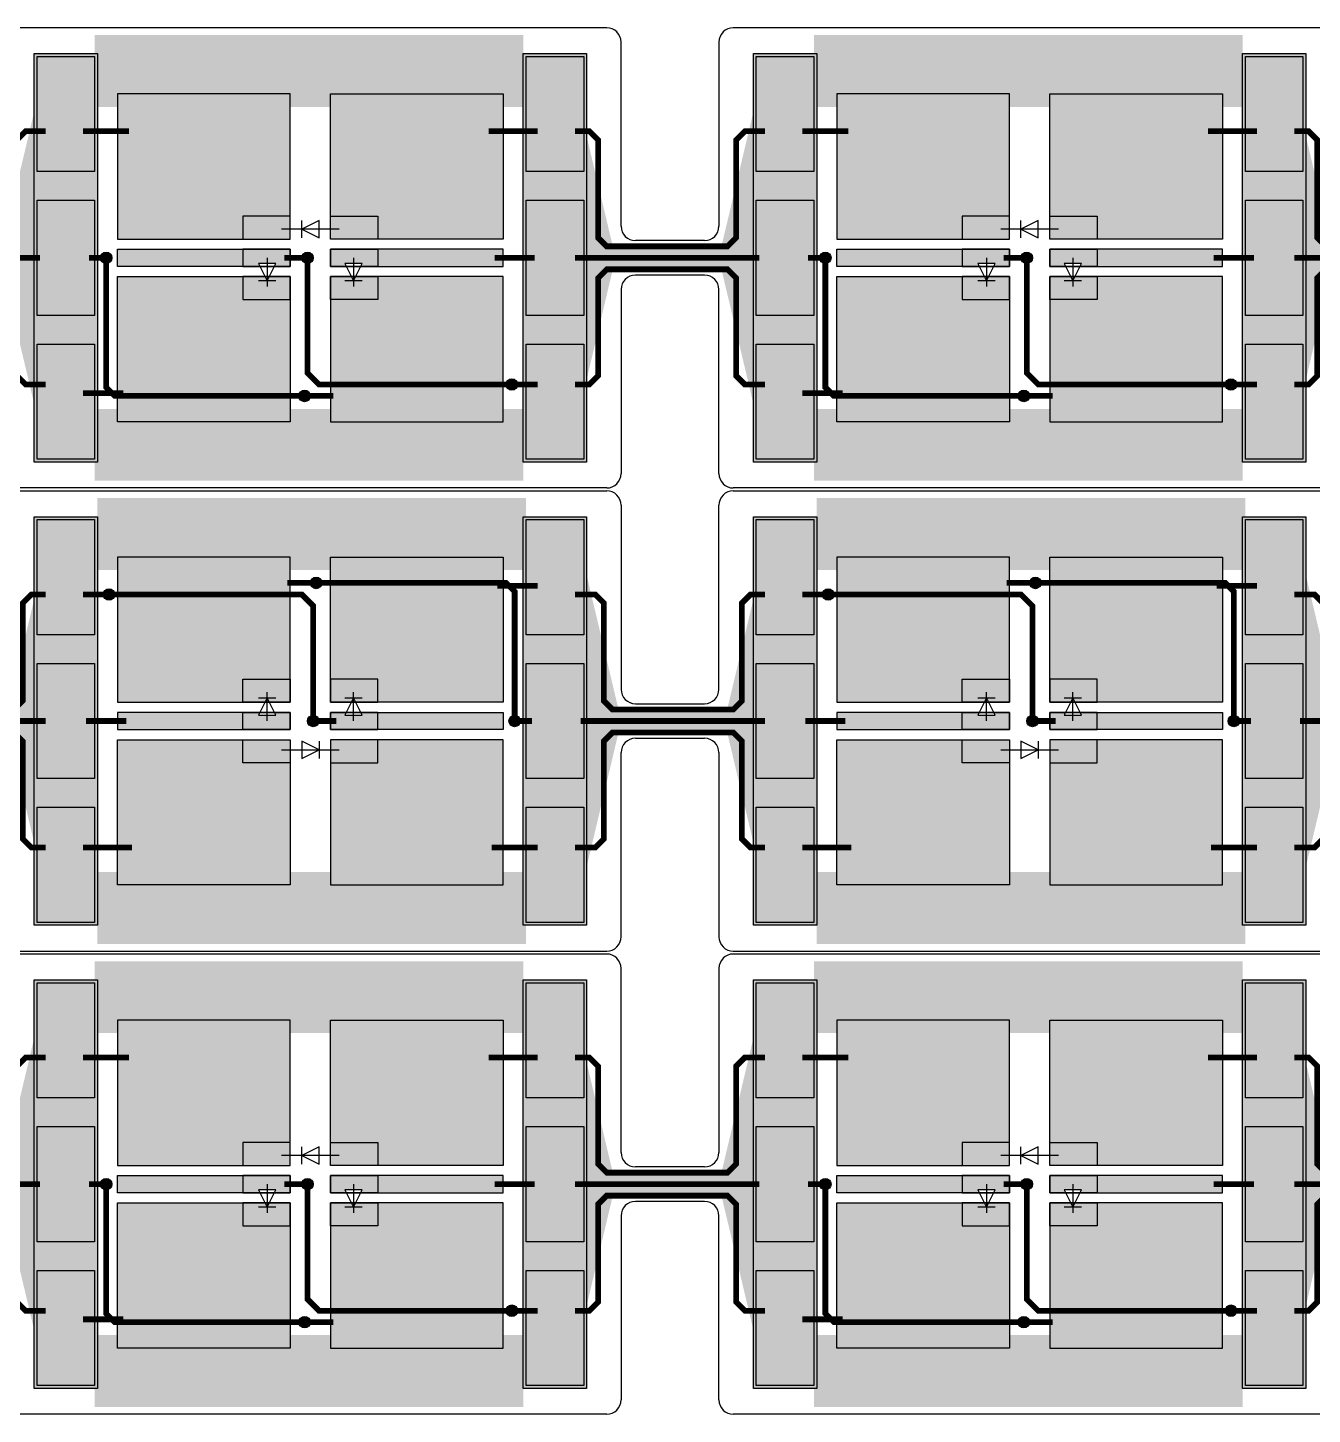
# Model space of a CAD drawing. Extents: x 1822 to 2392, y 725 to 1125.
# Drawn here: x 2167.87 to 2212.53, y 933.8 to 982 of the extents above; entities that cross this region are included whole.
import ezdxf

# ---------------------------------------------------------------- set-up
doc = ezdxf.new("R2010")
doc.units = 0
doc.header["$LTSCALE"] = 0.2
for name, color, linetype in [('BS', 1, 'CONTINUOUS'), ('Durchsteiger', 3, 'CONTINUOUS'), ('LED', 7, 'CONTINUOUS'), ('LS', 5, 'CONTINUOUS'), ('Rand', 6, 'CONTINUOUS')]:
    doc.layers.add(name, color=color, linetype=linetype)

msp = doc.modelspace()

# ---------------------------------------------------------------- hatches: boundary and pattern name
at = {"layer": 'BS'}
h = msp.add_hatch(color=256, dxfattribs=at)
h.paths.add_polyline_path([(2168.2, 967), (2170.2, 967), (2170.2, 971), (2168.2, 971)])
h.paths.add_polyline_path([(2168.2, 972), (2170.2, 972), (2170.2, 976), (2168.2, 976)])
h.paths.add_polyline_path([(2168.2, 977), (2170.2, 977), (2170.2, 981), (2168.2, 981)])
h = msp.add_hatch(color=256, dxfattribs=at)
h.paths.add_polyline_path([(2185.2, 967), (2187.2, 967), (2187.2, 971), (2185.2, 971)])
h.paths.add_polyline_path([(2185.2, 972), (2187.2, 972), (2187.2, 976), (2185.2, 976)])
h.paths.add_polyline_path([(2185.2, 977), (2187.2, 977), (2187.2, 981), (2185.2, 981)])
h = msp.add_hatch(color=256, dxfattribs=at)
h.paths.add_polyline_path([(2193.2, 967), (2195.2, 967), (2195.2, 971), (2193.2, 971)])
h.paths.add_polyline_path([(2193.2, 972), (2195.2, 972), (2195.2, 976), (2193.2, 976)])
h.paths.add_polyline_path([(2193.2, 977), (2195.2, 977), (2195.2, 981), (2193.2, 981)])
h = msp.add_hatch(color=256, dxfattribs=at)
h.paths.add_polyline_path([(2210.2, 967), (2212.2, 967), (2212.2, 971), (2210.2, 971)])
h.paths.add_polyline_path([(2210.2, 972), (2212.2, 972), (2212.2, 976), (2210.2, 976)])
h.paths.add_polyline_path([(2210.2, 977), (2212.2, 977), (2212.2, 981), (2210.2, 981)])
h = msp.add_hatch(color=256, dxfattribs=at)
h.paths.add_polyline_path([(2184.4, 968.3), (2184.4, 973.35), (2180.05, 973.35), (2180.05, 972.55), (2178.4, 972.55), (2178.4, 968.3)])
h.paths.add_polyline_path([(2184.4, 973.7), (2184.4, 974.3), (2180.05, 974.3), (2180.05, 973.7)])
h.paths.add_polyline_path([(2184.4, 974.65), (2184.4, 979.7), (2178.4, 979.7), (2178.4, 975.45), (2180.05, 975.45), (2180.05, 974.65)])
h.paths.add_polyline_path([(2175.35, 974.65), (2175.35, 975.45), (2177, 975.45), (2177, 979.7), (2171, 979.7), (2171, 974.65)])
h.paths.add_polyline_path([(2175.35, 973.7), (2175.35, 974.3), (2171, 974.3), (2171, 973.7)])
h.paths.add_polyline_path([(2177, 968.3), (2177, 972.55), (2175.35, 972.55), (2175.35, 973.35), (2171, 973.35), (2171, 968.3)])
h.paths.add_polyline_path([(2177, 972.55), (2177, 973.35), (2176.275, 973.35), (2176.2, 973.2), (2176.125, 973.35), (2175.35, 973.35), (2175.35, 972.55)], flags=17)
h.paths.add_polyline_path([(2177, 973.7), (2177, 974.3), (2175.35, 974.3), (2175.35, 973.7), (2175.95, 973.7), (2175.9, 973.8), (2176.5, 973.8), (2176.45, 973.7)])
h.paths.add_polyline_path([(2177, 974.65), (2177, 975.45), (2175.35, 975.45), (2175.35, 974.65)], flags=17)
h.paths.add_polyline_path([(2180.05, 974.65), (2180.05, 975.45), (2178.4, 975.45), (2178.4, 974.65)], flags=16)
h.paths.add_polyline_path([(2180.05, 973.7), (2180.05, 974.3), (2178.4, 974.3), (2178.4, 973.7), (2178.95, 973.7), (2178.9, 973.8), (2179.5, 973.8), (2179.45, 973.7)])
h.paths.add_polyline_path([(2180.05, 972.55), (2180.05, 973.35), (2179.275, 973.35), (2179.2, 973.2), (2179.125, 973.35), (2178.4, 973.35), (2178.4, 972.55)], flags=17)
h = msp.add_hatch(color=256, dxfattribs=at)
h.paths.add_polyline_path([(2209.4, 968.3), (2209.4, 973.35), (2205.05, 973.35), (2205.05, 972.55), (2203.4, 972.55), (2203.4, 968.3)])
h.paths.add_polyline_path([(2209.4, 973.7), (2209.4, 974.3), (2205.05, 974.3), (2205.05, 973.7)])
h.paths.add_polyline_path([(2209.4, 974.65), (2209.4, 979.7), (2203.4, 979.7), (2203.4, 975.45), (2205.05, 975.45), (2205.05, 974.65)])
h.paths.add_polyline_path([(2200.35, 974.65), (2200.35, 975.45), (2202, 975.45), (2202, 979.7), (2196, 979.7), (2196, 974.65)])
h.paths.add_polyline_path([(2200.35, 973.7), (2200.35, 974.3), (2196, 974.3), (2196, 973.7)])
h.paths.add_polyline_path([(2202, 968.3), (2202, 972.55), (2200.35, 972.55), (2200.35, 973.35), (2196, 973.35), (2196, 968.3)])
h.paths.add_polyline_path([(2202, 972.55), (2202, 973.35), (2201.275, 973.35), (2201.2, 973.2), (2201.125, 973.35), (2200.35, 973.35), (2200.35, 972.55)], flags=17)
h.paths.add_polyline_path([(2202, 973.7), (2202, 974.3), (2200.35, 974.3), (2200.35, 973.7), (2200.95, 973.7), (2200.9, 973.8), (2201.5, 973.8), (2201.45, 973.7)])
h.paths.add_polyline_path([(2202, 974.65), (2202, 975.45), (2200.35, 975.45), (2200.35, 974.65)], flags=17)
h.paths.add_polyline_path([(2205.05, 974.65), (2205.05, 975.45), (2203.4, 975.45), (2203.4, 974.65)], flags=16)
h.paths.add_polyline_path([(2205.05, 973.7), (2205.05, 974.3), (2203.4, 974.3), (2203.4, 973.7), (2203.95, 973.7), (2203.9, 973.8), (2204.5, 973.8), (2204.45, 973.7)])
h.paths.add_polyline_path([(2205.05, 972.55), (2205.05, 973.35), (2204.275, 973.35), (2204.2, 973.2), (2204.125, 973.35), (2203.4, 973.35), (2203.4, 972.55)], flags=17)
h = msp.add_hatch(color=256, dxfattribs=at)
h.paths.add_polyline_path([(2170.2, 964.9), (2168.2, 964.9), (2168.2, 960.9), (2170.2, 960.9)])
h.paths.add_polyline_path([(2170.2, 959.9), (2168.2, 959.9), (2168.2, 955.9), (2170.2, 955.9)])
h.paths.add_polyline_path([(2170.2, 954.9), (2168.2, 954.9), (2168.2, 950.9), (2170.2, 950.9)])
h = msp.add_hatch(color=256, dxfattribs=at)
h.paths.add_polyline_path([(2187.2, 964.9), (2185.2, 964.9), (2185.2, 960.9), (2187.2, 960.9)])
h.paths.add_polyline_path([(2187.2, 959.9), (2185.2, 959.9), (2185.2, 955.9), (2187.2, 955.9)])
h.paths.add_polyline_path([(2187.2, 954.9), (2185.2, 954.9), (2185.2, 950.9), (2187.2, 950.9)])
h = msp.add_hatch(color=256, dxfattribs=at)
h.paths.add_polyline_path([(2195.2, 964.9), (2193.2, 964.9), (2193.2, 960.9), (2195.2, 960.9)])
h.paths.add_polyline_path([(2195.2, 959.9), (2193.2, 959.9), (2193.2, 955.9), (2195.2, 955.9)])
h.paths.add_polyline_path([(2195.2, 954.9), (2193.2, 954.9), (2193.2, 950.9), (2195.2, 950.9)])
h = msp.add_hatch(color=256, dxfattribs=at)
h.paths.add_polyline_path([(2212.2, 964.9), (2210.2, 964.9), (2210.2, 960.9), (2212.2, 960.9)])
h.paths.add_polyline_path([(2212.2, 959.9), (2210.2, 959.9), (2210.2, 955.9), (2212.2, 955.9)])
h.paths.add_polyline_path([(2212.2, 954.9), (2210.2, 954.9), (2210.2, 950.9), (2212.2, 950.9)])
h = msp.add_hatch(color=256, dxfattribs=at)
h.paths.add_polyline_path([(2171, 963.6), (2171, 958.55), (2175.35, 958.55), (2175.35, 959.35), (2177, 959.35), (2177, 963.6)])
h.paths.add_polyline_path([(2171, 958.2), (2171, 957.6), (2175.35, 957.6), (2175.35, 958.2)])
h.paths.add_polyline_path([(2171, 957.25), (2171, 952.2), (2177, 952.2), (2177, 956.45), (2175.35, 956.45), (2175.35, 957.25)])
h.paths.add_polyline_path([(2180.05, 957.25), (2180.05, 956.45), (2178.4, 956.45), (2178.4, 952.2), (2184.4, 952.2), (2184.4, 957.25)])
h.paths.add_polyline_path([(2180.05, 958.2), (2180.05, 957.6), (2184.4, 957.6), (2184.4, 958.2)])
h.paths.add_polyline_path([(2178.4, 963.6), (2178.4, 959.35), (2180.05, 959.35), (2180.05, 958.55), (2184.4, 958.55), (2184.4, 963.6)])
h.paths.add_polyline_path([(2178.4, 959.35), (2178.4, 958.55), (2179.125, 958.55), (2179.2, 958.7), (2179.275, 958.55), (2180.05, 958.55), (2180.05, 959.35)], flags=17)
h.paths.add_polyline_path([(2178.4, 958.2), (2178.4, 957.6), (2180.05, 957.6), (2180.05, 958.2), (2179.45, 958.2), (2179.5, 958.1), (2178.9, 958.1), (2178.95, 958.2)])
h.paths.add_polyline_path([(2178.4, 957.25), (2178.4, 956.45), (2180.05, 956.45), (2180.05, 957.25)], flags=17)
h.paths.add_polyline_path([(2175.35, 957.25), (2175.35, 956.45), (2177, 956.45), (2177, 957.25)], flags=16)
h.paths.add_polyline_path([(2175.35, 958.2), (2175.35, 957.6), (2177, 957.6), (2177, 958.2), (2176.45, 958.2), (2176.5, 958.1), (2175.9, 958.1), (2175.95, 958.2)])
h.paths.add_polyline_path([(2175.35, 959.35), (2175.35, 958.55), (2176.125, 958.55), (2176.2, 958.7), (2176.275, 958.55), (2177, 958.55), (2177, 959.35)], flags=17)
h = msp.add_hatch(color=256, dxfattribs=at)
h.paths.add_polyline_path([(2196, 963.6), (2196, 958.55), (2200.35, 958.55), (2200.35, 959.35), (2202, 959.35), (2202, 963.6)])
h.paths.add_polyline_path([(2196, 958.2), (2196, 957.6), (2200.35, 957.6), (2200.35, 958.2)])
h.paths.add_polyline_path([(2196, 957.25), (2196, 952.2), (2202, 952.2), (2202, 956.45), (2200.35, 956.45), (2200.35, 957.25)])
h.paths.add_polyline_path([(2205.05, 957.25), (2205.05, 956.45), (2203.4, 956.45), (2203.4, 952.2), (2209.4, 952.2), (2209.4, 957.25)])
h.paths.add_polyline_path([(2205.05, 958.2), (2205.05, 957.6), (2209.4, 957.6), (2209.4, 958.2)])
h.paths.add_polyline_path([(2203.4, 963.6), (2203.4, 959.35), (2205.05, 959.35), (2205.05, 958.55), (2209.4, 958.55), (2209.4, 963.6)])
h.paths.add_polyline_path([(2203.4, 959.35), (2203.4, 958.55), (2204.125, 958.55), (2204.2, 958.7), (2204.275, 958.55), (2205.05, 958.55), (2205.05, 959.35)], flags=17)
h.paths.add_polyline_path([(2203.4, 958.2), (2203.4, 957.6), (2205.05, 957.6), (2205.05, 958.2), (2204.45, 958.2), (2204.5, 958.1), (2203.9, 958.1), (2203.95, 958.2)])
h.paths.add_polyline_path([(2203.4, 957.25), (2203.4, 956.45), (2205.05, 956.45), (2205.05, 957.25)], flags=17)
h.paths.add_polyline_path([(2200.35, 957.25), (2200.35, 956.45), (2202, 956.45), (2202, 957.25)], flags=16)
h.paths.add_polyline_path([(2200.35, 958.2), (2200.35, 957.6), (2202, 957.6), (2202, 958.2), (2201.45, 958.2), (2201.5, 958.1), (2200.9, 958.1), (2200.95, 958.2)])
h.paths.add_polyline_path([(2200.35, 959.35), (2200.35, 958.55), (2201.125, 958.55), (2201.2, 958.7), (2201.275, 958.55), (2202, 958.55), (2202, 959.35)], flags=17)
h = msp.add_hatch(color=256, dxfattribs=at)
h.paths.add_polyline_path([(2168.2, 934.8), (2170.2, 934.8), (2170.2, 938.8), (2168.2, 938.8)])
h.paths.add_polyline_path([(2168.2, 939.8), (2170.2, 939.8), (2170.2, 943.8), (2168.2, 943.8)])
h.paths.add_polyline_path([(2168.2, 944.8), (2170.2, 944.8), (2170.2, 948.8), (2168.2, 948.8)])
h = msp.add_hatch(color=256, dxfattribs=at)
h.paths.add_polyline_path([(2185.2, 934.8), (2187.2, 934.8), (2187.2, 938.8), (2185.2, 938.8)])
h.paths.add_polyline_path([(2185.2, 939.8), (2187.2, 939.8), (2187.2, 943.8), (2185.2, 943.8)])
h.paths.add_polyline_path([(2185.2, 944.8), (2187.2, 944.8), (2187.2, 948.8), (2185.2, 948.8)])
h = msp.add_hatch(color=256, dxfattribs=at)
h.paths.add_polyline_path([(2193.2, 934.8), (2195.2, 934.8), (2195.2, 938.8), (2193.2, 938.8)])
h.paths.add_polyline_path([(2193.2, 939.8), (2195.2, 939.8), (2195.2, 943.8), (2193.2, 943.8)])
h.paths.add_polyline_path([(2193.2, 944.8), (2195.2, 944.8), (2195.2, 948.8), (2193.2, 948.8)])
h = msp.add_hatch(color=256, dxfattribs=at)
h.paths.add_polyline_path([(2210.2, 934.8), (2212.2, 934.8), (2212.2, 938.8), (2210.2, 938.8)])
h.paths.add_polyline_path([(2210.2, 939.8), (2212.2, 939.8), (2212.2, 943.8), (2210.2, 943.8)])
h.paths.add_polyline_path([(2210.2, 944.8), (2212.2, 944.8), (2212.2, 948.8), (2210.2, 948.8)])
h = msp.add_hatch(color=256, dxfattribs=at)
h.paths.add_polyline_path([(2184.4, 936.1), (2184.4, 941.15), (2180.05, 941.15), (2180.05, 940.35), (2178.4, 940.35), (2178.4, 936.1)])
h.paths.add_polyline_path([(2184.4, 941.5), (2184.4, 942.1), (2180.05, 942.1), (2180.05, 941.5)])
h.paths.add_polyline_path([(2184.4, 942.45), (2184.4, 947.5), (2178.4, 947.5), (2178.4, 943.25), (2180.05, 943.25), (2180.05, 942.45)])
h.paths.add_polyline_path([(2175.35, 942.45), (2175.35, 943.25), (2177, 943.25), (2177, 947.5), (2171, 947.5), (2171, 942.45)])
h.paths.add_polyline_path([(2175.35, 941.5), (2175.35, 942.1), (2171, 942.1), (2171, 941.5)])
h.paths.add_polyline_path([(2177, 936.1), (2177, 940.35), (2175.35, 940.35), (2175.35, 941.15), (2171, 941.15), (2171, 936.1)])
h.paths.add_polyline_path([(2177, 940.35), (2177, 941.15), (2176.275, 941.15), (2176.2, 941), (2176.125, 941.15), (2175.35, 941.15), (2175.35, 940.35)], flags=17)
h.paths.add_polyline_path([(2177, 941.5), (2177, 942.1), (2175.35, 942.1), (2175.35, 941.5), (2175.95, 941.5), (2175.9, 941.6), (2176.5, 941.6), (2176.45, 941.5)])
h.paths.add_polyline_path([(2177, 942.45), (2177, 943.25), (2175.35, 943.25), (2175.35, 942.45)], flags=17)
h.paths.add_polyline_path([(2180.05, 942.45), (2180.05, 943.25), (2178.4, 943.25), (2178.4, 942.45)], flags=16)
h.paths.add_polyline_path([(2180.05, 941.5), (2180.05, 942.1), (2178.4, 942.1), (2178.4, 941.5), (2178.95, 941.5), (2178.9, 941.6), (2179.5, 941.6), (2179.45, 941.5)])
h.paths.add_polyline_path([(2180.05, 940.35), (2180.05, 941.15), (2179.275, 941.15), (2179.2, 941), (2179.125, 941.15), (2178.4, 941.15), (2178.4, 940.35)], flags=17)
h = msp.add_hatch(color=256, dxfattribs=at)
h.paths.add_polyline_path([(2209.4, 936.1), (2209.4, 941.15), (2205.05, 941.15), (2205.05, 940.35), (2203.4, 940.35), (2203.4, 936.1)])
h.paths.add_polyline_path([(2209.4, 941.5), (2209.4, 942.1), (2205.05, 942.1), (2205.05, 941.5)])
h.paths.add_polyline_path([(2209.4, 942.45), (2209.4, 947.5), (2203.4, 947.5), (2203.4, 943.25), (2205.05, 943.25), (2205.05, 942.45)])
h.paths.add_polyline_path([(2200.35, 942.45), (2200.35, 943.25), (2202, 943.25), (2202, 947.5), (2196, 947.5), (2196, 942.45)])
h.paths.add_polyline_path([(2200.35, 941.5), (2200.35, 942.1), (2196, 942.1), (2196, 941.5)])
h.paths.add_polyline_path([(2202, 936.1), (2202, 940.35), (2200.35, 940.35), (2200.35, 941.15), (2196, 941.15), (2196, 936.1)])
h.paths.add_polyline_path([(2202, 940.35), (2202, 941.15), (2201.275, 941.15), (2201.2, 941), (2201.125, 941.15), (2200.35, 941.15), (2200.35, 940.35)], flags=17)
h.paths.add_polyline_path([(2202, 941.5), (2202, 942.1), (2200.35, 942.1), (2200.35, 941.5), (2200.95, 941.5), (2200.9, 941.6), (2201.5, 941.6), (2201.45, 941.5)])
h.paths.add_polyline_path([(2202, 942.45), (2202, 943.25), (2200.35, 943.25), (2200.35, 942.45)], flags=17)
h.paths.add_polyline_path([(2205.05, 942.45), (2205.05, 943.25), (2203.4, 943.25), (2203.4, 942.45)], flags=16)
h.paths.add_polyline_path([(2205.05, 941.5), (2205.05, 942.1), (2203.4, 942.1), (2203.4, 941.5), (2203.95, 941.5), (2203.9, 941.6), (2204.5, 941.6), (2204.45, 941.5)])
h.paths.add_polyline_path([(2205.05, 940.35), (2205.05, 941.15), (2204.275, 941.15), (2204.2, 941), (2204.125, 941.15), (2203.4, 941.15), (2203.4, 940.35)], flags=17)
at = {"layer": 'Durchsteiger'}
for points in [[(2170.6, 973.8, 1), (2170.6, 974.2, 1)], [(2177.6, 973.8, 1), (2177.6, 974.2, 1)], [(2195.6, 973.8, 1), (2195.6, 974.2, 1)], [(2202.6, 973.8, 1), (2202.6, 974.2, 1)], [(2184.7, 969.4, 1), (2184.7, 969.8, 1)], [(2209.7, 969.4, 1), (2209.7, 969.8, 1)], [(2177.5, 969, 1), (2177.5, 969.4, 1)], [(2202.5, 969, 1), (2202.5, 969.4, 1)], [(2177.9, 962.9, 1), (2177.9, 962.5, 1)], [(2202.9, 962.9, 1), (2202.9, 962.5, 1)], [(2170.7, 962.5, 1), (2170.7, 962.1, 1)], [(2195.7, 962.5, 1), (2195.7, 962.1, 1)], [(2177.8, 958.1, 1), (2177.8, 957.7, 1)], [(2184.8, 958.1, 1), (2184.8, 957.7, 1)], [(2202.8, 958.1, 1), (2202.8, 957.7, 1)], [(2209.8, 958.1, 1), (2209.8, 957.7, 1)], [(2170.6, 941.6, 1), (2170.6, 942, 1)], [(2177.6, 941.6, 1), (2177.6, 942, 1)], [(2195.6, 941.6, 1), (2195.6, 942, 1)], [(2202.6, 941.6, 1), (2202.6, 942, 1)], [(2184.7, 937.2, 1), (2184.7, 937.6, 1)], [(2209.7, 937.2, 1), (2209.7, 937.6, 1)], [(2177.5, 936.8, 1), (2177.5, 937.2, 1)], [(2202.5, 936.8, 1), (2202.5, 937.2, 1)]]:
    msp.add_hatch(color=256, dxfattribs=at).paths.add_polyline_path(points)
at = {"layer": 'LS'}
for points in [[(2170.3, 981.1), (2168.1, 981.1), (2168.1, 966.9), (2170.3, 966.9)], [(2187.3, 981.1), (2185.1, 981.1), (2185.1, 966.9), (2187.3, 966.9)], [(2195.3, 981.1), (2193.1, 981.1), (2193.1, 966.9), (2195.3, 966.9)], [(2212.3, 981.1), (2210.1, 981.1), (2210.1, 966.9), (2212.3, 966.9)], [(2170.3, 965), (2168.1, 965), (2168.1, 950.8), (2170.3, 950.8)], [(2187.3, 965), (2185.1, 965), (2185.1, 950.8), (2187.3, 950.8)], [(2195.3, 965), (2193.1, 965), (2193.1, 950.8), (2195.3, 950.8)], [(2212.3, 965), (2210.1, 965), (2210.1, 950.8), (2212.3, 950.8)], [(2170.3, 948.9), (2168.1, 948.9), (2168.1, 934.7), (2170.3, 934.7)], [(2187.3, 948.9), (2185.1, 948.9), (2185.1, 934.7), (2187.3, 934.7)], [(2195.3, 948.9), (2193.1, 948.9), (2193.1, 934.7), (2195.3, 934.7)], [(2212.3, 948.9), (2210.1, 948.9), (2210.1, 934.7), (2212.3, 934.7)]]:
    msp.add_hatch(color=256, dxfattribs=at).paths.add_polyline_path(points)

# ---------------------------------------------------------------- linework, layer by layer
at = {"layer": 'BS'}
for p, q in [((2177.8, 974), (2177.6, 974)), ((2177.7, 974.1), (2177.7, 973.9)), ((2202.8, 974), (2202.6, 974)), ((2202.7, 974.1), (2202.7, 973.9)), ((2177.6, 957.9), (2177.8, 957.9)), ((2177.7, 957.8), (2177.7, 958)), ((2202.6, 957.9), (2202.8, 957.9)), ((2202.7, 957.8), (2202.7, 958)), ((2177.7, 941.9), (2177.7, 941.7)), ((2202.7, 941.9), (2202.7, 941.7)), ((2177.8, 941.8), (2177.6, 941.8)), ((2202.8, 941.8), (2202.6, 941.8))]:
    msp.add_line(p, q, dxfattribs=at)
for points in [[(2170.2, 981), (2170.2, 977), (2168.2, 977), (2168.2, 981)], [(2187.2, 981), (2187.2, 977), (2185.2, 977), (2185.2, 981)], [(2195.2, 981), (2195.2, 977), (2193.2, 977), (2193.2, 981)], [(2212.2, 981), (2212.2, 977), (2210.2, 977), (2210.2, 981)], [(2177, 974.65), (2177, 979.7), (2171, 979.7), (2171, 974.65)], [(2178.4, 974.65), (2178.4, 979.7), (2184.4, 979.7), (2184.4, 974.65)], [(2202, 974.65), (2202, 979.7), (2196, 979.7), (2196, 974.65)], [(2203.4, 974.65), (2203.4, 979.7), (2209.4, 979.7), (2209.4, 974.65)], [(2170.2, 976), (2170.2, 972), (2168.2, 972), (2168.2, 976)], [(2187.2, 976), (2187.2, 972), (2185.2, 972), (2185.2, 976)], [(2195.2, 976), (2195.2, 972), (2193.2, 972), (2193.2, 976)], [(2212.2, 976), (2212.2, 972), (2210.2, 972), (2210.2, 976)], [(2175.35, 975.45), (2175.35, 974.65), (2177, 974.65), (2177, 975.45)], [(2180.05, 975.45), (2180.05, 974.65), (2178.4, 974.65), (2178.4, 975.45)], [(2200.35, 975.45), (2200.35, 974.65), (2202, 974.65), (2202, 975.45)], [(2205.05, 975.45), (2205.05, 974.65), (2203.4, 974.65), (2203.4, 975.45)], [(2177, 974.3), (2177, 973.7), (2171, 973.7), (2171, 974.3)], [(2175.35, 974.3), (2175.35, 973.7), (2177, 973.7), (2177, 974.3)], [(2180.05, 974.3), (2180.05, 973.7), (2178.4, 973.7), (2178.4, 974.3)], [(2178.4, 974.3), (2178.4, 973.7), (2184.4, 973.7), (2184.4, 974.3)], [(2202, 974.3), (2202, 973.7), (2196, 973.7), (2196, 974.3)], [(2200.35, 974.3), (2200.35, 973.7), (2202, 973.7), (2202, 974.3)], [(2205.05, 974.3), (2205.05, 973.7), (2203.4, 973.7), (2203.4, 974.3)], [(2203.4, 974.3), (2203.4, 973.7), (2209.4, 973.7), (2209.4, 974.3)], [(2177, 973.35), (2177, 968.3), (2171, 968.3), (2171, 973.35)], [(2175.35, 973.35), (2175.35, 972.55), (2177, 972.55), (2177, 973.35)], [(2180.05, 973.35), (2180.05, 972.55), (2178.4, 972.55), (2178.4, 973.35)], [(2178.4, 973.35), (2178.4, 968.3), (2184.4, 968.3), (2184.4, 973.35)], [(2202, 973.35), (2202, 968.3), (2196, 968.3), (2196, 973.35)], [(2200.35, 973.35), (2200.35, 972.55), (2202, 972.55), (2202, 973.35)], [(2205.05, 973.35), (2205.05, 972.55), (2203.4, 972.55), (2203.4, 973.35)], [(2203.4, 973.35), (2203.4, 968.3), (2209.4, 968.3), (2209.4, 973.35)], [(2170.2, 971), (2170.2, 967), (2168.2, 967), (2168.2, 971)], [(2187.2, 971), (2187.2, 967), (2185.2, 967), (2185.2, 971)], [(2195.2, 971), (2195.2, 967), (2193.2, 967), (2193.2, 971)], [(2212.2, 971), (2212.2, 967), (2210.2, 967), (2210.2, 971)], [(2168.2, 960.9), (2168.2, 964.9), (2170.2, 964.9), (2170.2, 960.9)], [(2185.2, 960.9), (2185.2, 964.9), (2187.2, 964.9), (2187.2, 960.9)], [(2193.2, 960.9), (2193.2, 964.9), (2195.2, 964.9), (2195.2, 960.9)], [(2210.2, 960.9), (2210.2, 964.9), (2212.2, 964.9), (2212.2, 960.9)], [(2177, 958.55), (2177, 963.6), (2171, 963.6), (2171, 958.55)], [(2178.4, 958.55), (2178.4, 963.6), (2184.4, 963.6), (2184.4, 958.55)], [(2202, 958.55), (2202, 963.6), (2196, 963.6), (2196, 958.55)], [(2203.4, 958.55), (2203.4, 963.6), (2209.4, 963.6), (2209.4, 958.55)], [(2168.2, 955.9), (2168.2, 959.9), (2170.2, 959.9), (2170.2, 955.9)], [(2185.2, 955.9), (2185.2, 959.9), (2187.2, 959.9), (2187.2, 955.9)], [(2193.2, 955.9), (2193.2, 959.9), (2195.2, 959.9), (2195.2, 955.9)], [(2210.2, 955.9), (2210.2, 959.9), (2212.2, 959.9), (2212.2, 955.9)], [(2175.35, 958.55), (2175.35, 959.35), (2177, 959.35), (2177, 958.55)], [(2180.05, 958.55), (2180.05, 959.35), (2178.4, 959.35), (2178.4, 958.55)], [(2200.35, 958.55), (2200.35, 959.35), (2202, 959.35), (2202, 958.55)], [(2205.05, 958.55), (2205.05, 959.35), (2203.4, 959.35), (2203.4, 958.55)], [(2177, 957.6), (2177, 958.2), (2171, 958.2), (2171, 957.6)], [(2175.35, 957.6), (2175.35, 958.2), (2177, 958.2), (2177, 957.6)], [(2180.05, 957.6), (2180.05, 958.2), (2178.4, 958.2), (2178.4, 957.6)], [(2178.4, 957.6), (2178.4, 958.2), (2184.4, 958.2), (2184.4, 957.6)], [(2202, 957.6), (2202, 958.2), (2196, 958.2), (2196, 957.6)], [(2200.35, 957.6), (2200.35, 958.2), (2202, 958.2), (2202, 957.6)], [(2205.05, 957.6), (2205.05, 958.2), (2203.4, 958.2), (2203.4, 957.6)], [(2203.4, 957.6), (2203.4, 958.2), (2209.4, 958.2), (2209.4, 957.6)], [(2177, 957.25), (2177, 952.2), (2171, 952.2), (2171, 957.25)], [(2175.35, 956.45), (2175.35, 957.25), (2177, 957.25), (2177, 956.45)], [(2180.05, 956.45), (2180.05, 957.25), (2178.4, 957.25), (2178.4, 956.45)], [(2178.4, 957.25), (2178.4, 952.2), (2184.4, 952.2), (2184.4, 957.25)], [(2202, 957.25), (2202, 952.2), (2196, 952.2), (2196, 957.25)], [(2200.35, 956.45), (2200.35, 957.25), (2202, 957.25), (2202, 956.45)], [(2205.05, 956.45), (2205.05, 957.25), (2203.4, 957.25), (2203.4, 956.45)], [(2203.4, 957.25), (2203.4, 952.2), (2209.4, 952.2), (2209.4, 957.25)], [(2168.2, 950.9), (2168.2, 954.9), (2170.2, 954.9), (2170.2, 950.9)], [(2185.2, 950.9), (2185.2, 954.9), (2187.2, 954.9), (2187.2, 950.9)], [(2193.2, 950.9), (2193.2, 954.9), (2195.2, 954.9), (2195.2, 950.9)], [(2210.2, 950.9), (2210.2, 954.9), (2212.2, 954.9), (2212.2, 950.9)], [(2170.2, 948.8), (2170.2, 944.8), (2168.2, 944.8), (2168.2, 948.8)], [(2187.2, 948.8), (2187.2, 944.8), (2185.2, 944.8), (2185.2, 948.8)], [(2195.2, 948.8), (2195.2, 944.8), (2193.2, 944.8), (2193.2, 948.8)], [(2212.2, 948.8), (2212.2, 944.8), (2210.2, 944.8), (2210.2, 948.8)], [(2177, 942.45), (2177, 947.5), (2171, 947.5), (2171, 942.45)], [(2178.4, 942.45), (2178.4, 947.5), (2184.4, 947.5), (2184.4, 942.45)], [(2202, 942.45), (2202, 947.5), (2196, 947.5), (2196, 942.45)], [(2203.4, 942.45), (2203.4, 947.5), (2209.4, 947.5), (2209.4, 942.45)], [(2170.2, 943.8), (2170.2, 939.8), (2168.2, 939.8), (2168.2, 943.8)], [(2187.2, 943.8), (2187.2, 939.8), (2185.2, 939.8), (2185.2, 943.8)], [(2195.2, 943.8), (2195.2, 939.8), (2193.2, 939.8), (2193.2, 943.8)], [(2212.2, 943.8), (2212.2, 939.8), (2210.2, 939.8), (2210.2, 943.8)], [(2175.35, 943.25), (2175.35, 942.45), (2177, 942.45), (2177, 943.25)], [(2180.05, 943.25), (2180.05, 942.45), (2178.4, 942.45), (2178.4, 943.25)], [(2200.35, 943.25), (2200.35, 942.45), (2202, 942.45), (2202, 943.25)], [(2205.05, 943.25), (2205.05, 942.45), (2203.4, 942.45), (2203.4, 943.25)], [(2177, 942.1), (2177, 941.5), (2171, 941.5), (2171, 942.1)], [(2175.35, 942.1), (2175.35, 941.5), (2177, 941.5), (2177, 942.1)], [(2180.05, 942.1), (2180.05, 941.5), (2178.4, 941.5), (2178.4, 942.1)], [(2178.4, 942.1), (2178.4, 941.5), (2184.4, 941.5), (2184.4, 942.1)], [(2202, 942.1), (2202, 941.5), (2196, 941.5), (2196, 942.1)], [(2200.35, 942.1), (2200.35, 941.5), (2202, 941.5), (2202, 942.1)], [(2205.05, 942.1), (2205.05, 941.5), (2203.4, 941.5), (2203.4, 942.1)], [(2203.4, 942.1), (2203.4, 941.5), (2209.4, 941.5), (2209.4, 942.1)], [(2177, 941.15), (2177, 936.1), (2171, 936.1), (2171, 941.15)], [(2175.35, 941.15), (2175.35, 940.35), (2177, 940.35), (2177, 941.15)], [(2180.05, 941.15), (2180.05, 940.35), (2178.4, 940.35), (2178.4, 941.15)], [(2178.4, 941.15), (2178.4, 936.1), (2184.4, 936.1), (2184.4, 941.15)], [(2202, 941.15), (2202, 936.1), (2196, 936.1), (2196, 941.15)], [(2200.35, 941.15), (2200.35, 940.35), (2202, 940.35), (2202, 941.15)], [(2205.05, 941.15), (2205.05, 940.35), (2203.4, 940.35), (2203.4, 941.15)], [(2203.4, 941.15), (2203.4, 936.1), (2209.4, 936.1), (2209.4, 941.15)], [(2170.2, 938.8), (2170.2, 934.8), (2168.2, 934.8), (2168.2, 938.8)], [(2187.2, 938.8), (2187.2, 934.8), (2185.2, 934.8), (2185.2, 938.8)], [(2195.2, 938.8), (2195.2, 934.8), (2193.2, 934.8), (2193.2, 938.8)], [(2212.2, 938.8), (2212.2, 934.8), (2210.2, 934.8), (2210.2, 938.8)]]:
    msp.add_lwpolyline(points, close=True, dxfattribs=at)
at = {"layer": 'BS', "const_width": 0.2}
for points in [[(2168.5, 978.4), (2167.8, 978.4), (2167.5, 978.1), (2167.5, 974.7), (2167.2, 974.4), (2165.3, 974.4)], [(2171.4, 978.4), (2169.8, 978.4)], [(2185.6, 978.4), (2183.9, 978.4)], [(2190.3, 974.4), (2188, 974.4), (2187.7, 974.7), (2187.7, 978.1), (2187.4, 978.4), (2186.9, 978.4)], [(2193.5, 978.4), (2192.8, 978.4), (2192.5, 978.1), (2192.5, 974.7), (2192.2, 974.4), (2190.3, 974.4)], [(2196.4, 978.4), (2194.8, 978.4)], [(2210.6, 978.4), (2208.9, 978.4)], [(2215.3, 974.4), (2213, 974.4), (2212.7, 974.7), (2212.7, 978.1), (2212.4, 978.4), (2211.9, 978.4)], [(2168.3, 974), (2165.3, 974)], [(2168.5, 969.6), (2167.8, 969.6), (2167.5, 969.9), (2167.5, 973.3), (2167.2, 973.6), (2165.3, 973.6)], [(2170.5, 974), (2170, 974)], [(2177.5, 974), (2176.8, 974)], [(2185.5, 974), (2184.1, 974)], [(2190.3, 974), (2186.9, 974)], [(2190.3, 973.6), (2188, 973.6), (2187.7, 973.3), (2187.7, 969.9), (2187.4, 969.6), (2186.9, 969.6)], [(2193.3, 974), (2190.3, 974)], [(2193.5, 969.6), (2192.8, 969.6), (2192.5, 969.9), (2192.5, 973.3), (2192.2, 973.6), (2190.3, 973.6)], [(2195.5, 974), (2195, 974)], [(2202.5, 974), (2201.8, 974)], [(2210.5, 974), (2209.1, 974)], [(2215.3, 974), (2211.9, 974)], [(2215.3, 973.6), (2213, 973.6), (2212.7, 973.3), (2212.7, 969.9), (2212.4, 969.6), (2211.9, 969.6)], [(2171.2, 969.3), (2169.8, 969.3)], [(2184.8, 969.6), (2185.6, 969.6)], [(2196.2, 969.3), (2194.8, 969.3)], [(2209.8, 969.6), (2210.6, 969.6)], [(2178.5, 969.2), (2177.6, 969.2)], [(2203.5, 969.2), (2202.6, 969.2)], [(2176.9, 962.7), (2177.8, 962.7)], [(2184.2, 962.6), (2185.6, 962.6)], [(2201.9, 962.7), (2202.8, 962.7)], [(2209.2, 962.6), (2210.6, 962.6)], [(2165.1, 958.3), (2167.4, 958.3), (2167.7, 958.6), (2167.7, 962), (2168, 962.3), (2168.5, 962.3)], [(2170.6, 962.3), (2169.8, 962.3)], [(2186.9, 962.3), (2187.6, 962.3), (2187.9, 962), (2187.9, 958.6), (2188.2, 958.3), (2190.1, 958.3)], [(2190.1, 958.3), (2192.4, 958.3), (2192.7, 958.6), (2192.7, 962), (2193, 962.3), (2193.5, 962.3)], [(2195.6, 962.3), (2194.8, 962.3)], [(2211.9, 962.3), (2212.6, 962.3), (2212.9, 962), (2212.9, 958.6), (2213.2, 958.3), (2215.1, 958.3)], [(2165.1, 957.9), (2168.5, 957.9)], [(2169.9, 957.9), (2171.3, 957.9)], [(2177.9, 957.9), (2178.6, 957.9)], [(2184.9, 957.9), (2185.4, 957.9)], [(2187.1, 957.9), (2190.1, 957.9)], [(2190.1, 957.9), (2193.5, 957.9)], [(2194.9, 957.9), (2196.3, 957.9)], [(2202.9, 957.9), (2203.6, 957.9)], [(2209.9, 957.9), (2210.4, 957.9)], [(2212.1, 957.9), (2215.1, 957.9)], [(2165.1, 957.5), (2167.4, 957.5), (2167.7, 957.2), (2167.7, 953.8), (2168, 953.5), (2168.5, 953.5)], [(2186.9, 953.5), (2187.6, 953.5), (2187.9, 953.8), (2187.9, 957.2), (2188.2, 957.5), (2190.1, 957.5)], [(2190.1, 957.5), (2192.4, 957.5), (2192.7, 957.2), (2192.7, 953.8), (2193, 953.5), (2193.5, 953.5)], [(2211.9, 953.5), (2212.6, 953.5), (2212.9, 953.8), (2212.9, 957.2), (2213.2, 957.5), (2215.1, 957.5)], [(2169.8, 953.5), (2171.5, 953.5)], [(2184, 953.5), (2185.6, 953.5)], [(2194.8, 953.5), (2196.5, 953.5)], [(2209, 953.5), (2210.6, 953.5)], [(2168.5, 946.2), (2167.8, 946.2), (2167.5, 945.9), (2167.5, 942.5), (2167.2, 942.2), (2165.3, 942.2)], [(2171.4, 946.2), (2169.8, 946.2)], [(2185.6, 946.2), (2183.9, 946.2)], [(2190.3, 942.2), (2188, 942.2), (2187.7, 942.5), (2187.7, 945.9), (2187.4, 946.2), (2186.9, 946.2)], [(2193.5, 946.2), (2192.8, 946.2), (2192.5, 945.9), (2192.5, 942.5), (2192.2, 942.2), (2190.3, 942.2)], [(2196.4, 946.2), (2194.8, 946.2)], [(2210.6, 946.2), (2208.9, 946.2)], [(2215.3, 942.2), (2213, 942.2), (2212.7, 942.5), (2212.7, 945.9), (2212.4, 946.2), (2211.9, 946.2)], [(2168.3, 941.8), (2165.3, 941.8)], [(2170.5, 941.8), (2170, 941.8)], [(2177.5, 941.8), (2176.8, 941.8)], [(2185.5, 941.8), (2184.1, 941.8)], [(2190.3, 941.8), (2186.9, 941.8)], [(2193.3, 941.8), (2190.3, 941.8)], [(2195.5, 941.8), (2195, 941.8)], [(2202.5, 941.8), (2201.8, 941.8)], [(2210.5, 941.8), (2209.1, 941.8)], [(2215.3, 941.8), (2211.9, 941.8)], [(2168.5, 937.4), (2167.8, 937.4), (2167.5, 937.7), (2167.5, 941.1), (2167.2, 941.4), (2165.3, 941.4)], [(2190.3, 941.4), (2188, 941.4), (2187.7, 941.1), (2187.7, 937.7), (2187.4, 937.4), (2186.9, 937.4)], [(2193.5, 937.4), (2192.8, 937.4), (2192.5, 937.7), (2192.5, 941.1), (2192.2, 941.4), (2190.3, 941.4)], [(2215.3, 941.4), (2213, 941.4), (2212.7, 941.1), (2212.7, 937.7), (2212.4, 937.4), (2211.9, 937.4)], [(2184.8, 937.4), (2185.6, 937.4)], [(2209.8, 937.4), (2210.6, 937.4)], [(2171.2, 937.1), (2169.8, 937.1)], [(2178.5, 937), (2177.6, 937)], [(2196.2, 937.1), (2194.8, 937.1)], [(2203.5, 937), (2202.6, 937)]]:
    msp.add_lwpolyline(points, dxfattribs=at)
at = {"layer": 'Durchsteiger'}
for centre in [(2170.6, 974), (2177.6, 974), (2195.6, 974), (2202.6, 974), (2184.7, 969.6), (2209.7, 969.6), (2177.5, 969.2), (2202.5, 969.2), (2177.9, 962.7), (2202.9, 962.7), (2170.7, 962.3), (2195.7, 962.3), (2177.8, 957.9), (2184.8, 957.9), (2202.8, 957.9), (2209.8, 957.9), (2170.6, 941.8), (2177.6, 941.8), (2195.6, 941.8), (2202.6, 941.8), (2184.7, 937.4), (2209.7, 937.4), (2177.5, 937), (2202.5, 937)]:
    msp.add_circle(centre, 0.2, dxfattribs=at)
at = {"layer": 'LED'}
for p, q in [((2178, 975.3), (2177.4, 975)), ((2177.4, 974.7), (2177.4, 975.3)), ((2178, 974.7), (2178, 975.3)), ((2203, 975.3), (2202.4, 975)), ((2202.4, 974.7), (2202.4, 975.3)), ((2203, 974.7), (2203, 975.3)), ((2178.7, 975), (2176.7, 975)), ((2177.4, 975), (2178, 974.7)), ((2203.7, 975), (2201.7, 975)), ((2202.4, 975), (2203, 974.7)), ((2176.5, 973.8), (2175.9, 973.8)), ((2175.9, 973.8), (2176.2, 973.2)), ((2176.2, 974), (2176.2, 973)), ((2176.2, 973.2), (2176.5, 973.8)), ((2179.5, 973.8), (2178.9, 973.8)), ((2178.9, 973.8), (2179.2, 973.2)), ((2179.2, 974), (2179.2, 973)), ((2179.2, 973.2), (2179.5, 973.8)), ((2201.5, 973.8), (2200.9, 973.8)), ((2200.9, 973.8), (2201.2, 973.2)), ((2201.2, 974), (2201.2, 973)), ((2201.2, 973.2), (2201.5, 973.8)), ((2204.5, 973.8), (2203.9, 973.8)), ((2203.9, 973.8), (2204.2, 973.2)), ((2204.2, 974), (2204.2, 973)), ((2204.2, 973.2), (2204.5, 973.8)), ((2176.5, 973.2), (2175.9, 973.2)), ((2179.5, 973.2), (2178.9, 973.2)), ((2201.5, 973.2), (2200.9, 973.2)), ((2204.5, 973.2), (2203.9, 973.2)), ((2176.2, 958.7), (2175.9, 958.1)), ((2175.9, 958.7), (2176.5, 958.7)), ((2176.2, 957.9), (2176.2, 958.9)), ((2176.5, 958.1), (2176.2, 958.7)), ((2179.2, 958.7), (2178.9, 958.1)), ((2178.9, 958.7), (2179.5, 958.7)), ((2179.2, 957.9), (2179.2, 958.9)), ((2179.5, 958.1), (2179.2, 958.7)), ((2201.2, 958.7), (2200.9, 958.1)), ((2200.9, 958.7), (2201.5, 958.7)), ((2201.2, 957.9), (2201.2, 958.9)), ((2201.5, 958.1), (2201.2, 958.7)), ((2204.2, 958.7), (2203.9, 958.1)), ((2203.9, 958.7), (2204.5, 958.7)), ((2204.2, 957.9), (2204.2, 958.9)), ((2204.5, 958.1), (2204.2, 958.7)), ((2175.9, 958.1), (2176.5, 958.1)), ((2178.9, 958.1), (2179.5, 958.1)), ((2200.9, 958.1), (2201.5, 958.1)), ((2203.9, 958.1), (2204.5, 958.1)), ((2176.7, 956.9), (2178.7, 956.9)), ((2177.4, 957.2), (2177.4, 956.6)), ((2178, 956.9), (2177.4, 957.2)), ((2177.4, 956.6), (2178, 956.9)), ((2178, 957.2), (2178, 956.6)), ((2201.7, 956.9), (2203.7, 956.9)), ((2202.4, 957.2), (2202.4, 956.6)), ((2203, 956.9), (2202.4, 957.2)), ((2202.4, 956.6), (2203, 956.9)), ((2203, 957.2), (2203, 956.6)), ((2178.7, 942.8), (2176.7, 942.8)), ((2178, 943.1), (2177.4, 942.8)), ((2177.4, 942.5), (2177.4, 943.1)), ((2177.4, 942.8), (2178, 942.5)), ((2178, 942.5), (2178, 943.1)), ((2203.7, 942.8), (2201.7, 942.8)), ((2203, 943.1), (2202.4, 942.8)), ((2202.4, 942.5), (2202.4, 943.1)), ((2202.4, 942.8), (2203, 942.5)), ((2203, 942.5), (2203, 943.1)), ((2176.5, 941.6), (2175.9, 941.6)), ((2175.9, 941.6), (2176.2, 941)), ((2176.2, 941.8), (2176.2, 940.8)), ((2176.2, 941), (2176.5, 941.6)), ((2179.5, 941.6), (2178.9, 941.6)), ((2178.9, 941.6), (2179.2, 941)), ((2179.2, 941.8), (2179.2, 940.8)), ((2179.2, 941), (2179.5, 941.6)), ((2201.5, 941.6), (2200.9, 941.6)), ((2200.9, 941.6), (2201.2, 941)), ((2201.2, 941.8), (2201.2, 940.8)), ((2201.2, 941), (2201.5, 941.6)), ((2204.5, 941.6), (2203.9, 941.6)), ((2203.9, 941.6), (2204.2, 941)), ((2204.2, 941.8), (2204.2, 940.8)), ((2204.2, 941), (2204.5, 941.6)), ((2176.5, 941), (2175.9, 941)), ((2179.5, 941), (2178.9, 941)), ((2201.5, 941), (2200.9, 941)), ((2204.5, 941), (2203.9, 941))]:
    msp.add_line(p, q, dxfattribs=at)
at = {"layer": 'LS'}
for points in [[(2163.2, 974, 0.9, 11, 0), (2162, 974, 15, 15, 0)], [(2167, 974, 0.9, 11, 0), (2168.2, 974, 15, 15, 0)], [(2188.2, 974, 0.9, 11, 0), (2187, 974, 15, 15, 0)], [(2192, 974, 0.9, 11, 0), (2193.2, 974, 15, 15, 0)], [(2213.2, 974, 0.9, 11, 0), (2212, 974, 15, 15, 0)], [(2217, 974, 0.9, 11, 0), (2218.2, 974, 15, 15, 0)], [(2163.4, 957.9, 0.9, 11, 0), (2162.2, 957.9, 15, 15, 0)], [(2167.2, 957.9, 0.9, 11, 0), (2168.4, 957.9, 15, 15, 0)], [(2188.4, 957.9, 0.9, 11, 0), (2187.2, 957.9, 15, 15, 0)], [(2192.2, 957.9, 0.9, 11, 0), (2193.4, 957.9, 15, 15, 0)], [(2213.4, 957.9, 0.9, 11, 0), (2212.2, 957.9, 15, 15, 0)], [(2217.2, 957.9, 0.9, 11, 0), (2218.4, 957.9, 15, 15, 0)], [(2163.2, 941.8, 0.9, 11, 0), (2162, 941.8, 15, 15, 0)], [(2167, 941.8, 0.9, 11, 0), (2168.2, 941.8, 15, 15, 0)], [(2188.2, 941.8, 0.9, 11, 0), (2187, 941.8, 15, 15, 0)], [(2192, 941.8, 0.9, 11, 0), (2193.2, 941.8, 15, 15, 0)], [(2213.2, 941.8, 0.9, 11, 0), (2212, 941.8, 15, 15, 0)], [(2217, 941.8, 0.9, 11, 0), (2218.2, 941.8, 15, 15, 0)]]:
    msp.add_lwpolyline(points, format="xyseb", dxfattribs=at)
for points, const_width in [([(2185.1, 980.5), (2170.2, 980.5)], 2.5), ([(2210.1, 980.5), (2195.2, 980.5)], 2.5), ([(2190.3, 974), (2188.2, 974)], 0.9), ([(2192, 974), (2190.3, 974)], 0.9), ([(2177.4, 969.2), (2170.9, 969.2), (2170.6, 969.5), (2170.6, 973.7), (2170.6, 973.9)], 0.2), ([(2184.6, 969.6), (2182.5, 969.6), (2178, 969.6), (2177.6, 970), (2177.6, 973.9)], 0.2), ([(2202.4, 969.2), (2195.9, 969.2), (2195.6, 969.5), (2195.6, 973.7), (2195.6, 973.9)], 0.2), ([(2209.6, 969.6), (2207.5, 969.6), (2203, 969.6), (2202.6, 970), (2202.6, 973.9)], 0.2), ([(2185.1, 967.5), (2170.2, 967.5)], 2.5), ([(2210.1, 967.5), (2195.2, 967.5)], 2.5), ([(2170.3, 964.4), (2185.2, 964.4)], 2.5), ([(2195.3, 964.4), (2210.2, 964.4)], 2.5), ([(2178, 962.7), (2184.5, 962.7), (2184.8, 962.4), (2184.8, 958.2), (2184.8, 958)], 0.2), ([(2203, 962.7), (2209.5, 962.7), (2209.8, 962.4), (2209.8, 958.2), (2209.8, 958)], 0.2), ([(2170.8, 962.3), (2172.9, 962.3), (2177.4, 962.3), (2177.8, 961.9), (2177.8, 958)], 0.2), ([(2195.8, 962.3), (2197.9, 962.3), (2202.4, 962.3), (2202.8, 961.9), (2202.8, 958)], 0.2), ([(2188.4, 957.9), (2190.1, 957.9)], 0.9), ([(2190.1, 957.9), (2192.2, 957.9)], 0.9), ([(2170.3, 951.4), (2185.2, 951.4)], 2.5), ([(2195.3, 951.4), (2210.2, 951.4)], 2.5), ([(2185.1, 948.3), (2170.2, 948.3)], 2.5), ([(2210.1, 948.3), (2195.2, 948.3)], 2.5), ([(2190.3, 941.8), (2188.2, 941.8)], 0.9), ([(2192, 941.8), (2190.3, 941.8)], 0.9), ([(2177.4, 937), (2170.9, 937), (2170.6, 937.3), (2170.6, 941.5), (2170.6, 941.7)], 0.2), ([(2184.6, 937.4), (2182.5, 937.4), (2178, 937.4), (2177.6, 937.8), (2177.6, 941.7)], 0.2), ([(2202.4, 937), (2195.9, 937), (2195.6, 937.3), (2195.6, 941.5), (2195.6, 941.7)], 0.2), ([(2209.6, 937.4), (2207.5, 937.4), (2203, 937.4), (2202.6, 937.8), (2202.6, 941.7)], 0.2), ([(2185.1, 935.3), (2170.2, 935.3)], 2.5), ([(2210.1, 935.3), (2195.2, 935.3)], 2.5)]:
    msp.add_lwpolyline(points, dxfattribs=dict(at, const_width=const_width))
for points in [[(2170.3, 981.1), (2170.3, 966.9), (2168.1, 966.9), (2168.1, 981.1)], [(2187.3, 981.1), (2187.3, 966.9), (2185.1, 966.9), (2185.1, 981.1)], [(2195.3, 981.1), (2195.3, 966.9), (2193.1, 966.9), (2193.1, 981.1)], [(2212.3, 981.1), (2212.3, 966.9), (2210.1, 966.9), (2210.1, 981.1)], [(2168.1, 950.8), (2168.1, 965), (2170.3, 965), (2170.3, 950.8)], [(2185.1, 950.8), (2185.1, 965), (2187.3, 965), (2187.3, 950.8)], [(2193.1, 950.8), (2193.1, 965), (2195.3, 965), (2195.3, 950.8)], [(2210.1, 950.8), (2210.1, 965), (2212.3, 965), (2212.3, 950.8)], [(2170.3, 948.9), (2170.3, 934.7), (2168.1, 934.7), (2168.1, 948.9)], [(2187.3, 948.9), (2187.3, 934.7), (2185.1, 934.7), (2185.1, 948.9)], [(2195.3, 948.9), (2195.3, 934.7), (2193.1, 934.7), (2193.1, 948.9)], [(2212.3, 948.9), (2212.3, 934.7), (2210.1, 934.7), (2210.1, 948.9)]]:
    msp.add_lwpolyline(points, close=True, dxfattribs=at)
at = {"layer": 'Rand'}
for p, q in [((2188, 982), (2167.4, 982)), ((2213, 982), (2192.4, 982)), ((2188.5, 975.1), (2188.5, 981.5)), ((2191.9, 981.5), (2191.9, 975.1)), ((2190.3, 974.6), (2189, 974.6)), ((2190.3, 974.6), (2189, 974.6)), ((2191.4, 974.6), (2190.3, 974.6)), ((2191.4, 974.6), (2190.3, 974.6)), ((2190.3, 973.4), (2189, 973.4)), ((2190.3, 973.4), (2189, 973.4)), ((2191.4, 973.4), (2190.3, 973.4)), ((2191.4, 973.4), (2190.3, 973.4)), ((2188.5, 972.9), (2188.5, 966.5)), ((2191.9, 966.5), (2191.9, 972.9)), ((2188, 966), (2167.4, 966)), ((2213, 966), (2192.4, 966)), ((2167.4, 965.9), (2188, 965.9)), ((2192.4, 965.9), (2213, 965.9)), ((2188.5, 965.4), (2188.5, 959)), ((2191.9, 959), (2191.9, 965.4)), ((2189, 958.5), (2190.1, 958.5)), ((2189, 958.5), (2190.1, 958.5)), ((2190.1, 958.5), (2191.4, 958.5)), ((2190.1, 958.5), (2191.4, 958.5)), ((2189, 957.3), (2190.1, 957.3)), ((2189, 957.3), (2190.1, 957.3)), ((2190.1, 957.3), (2191.4, 957.3)), ((2190.1, 957.3), (2191.4, 957.3)), ((2188.5, 950.4), (2188.5, 956.8)), ((2191.9, 956.8), (2191.9, 950.4)), ((2167.4, 949.9), (2188, 949.9)), ((2188, 949.8), (2167.4, 949.8)), ((2192.4, 949.9), (2213, 949.9)), ((2213, 949.8), (2192.4, 949.8)), ((2188.5, 942.9), (2188.5, 949.3)), ((2191.9, 949.3), (2191.9, 942.9)), ((2190.3, 942.4), (2189, 942.4)), ((2190.3, 942.4), (2189, 942.4)), ((2191.4, 942.4), (2190.3, 942.4)), ((2191.4, 942.4), (2190.3, 942.4)), ((2190.3, 941.2), (2189, 941.2)), ((2190.3, 941.2), (2189, 941.2)), ((2191.4, 941.2), (2190.3, 941.2)), ((2191.4, 941.2), (2190.3, 941.2)), ((2188.5, 940.7), (2188.5, 934.3)), ((2191.9, 934.3), (2191.9, 940.7)), ((2188, 933.8), (2167.4, 933.8)), ((2213, 933.8), (2192.4, 933.8))]:
    msp.add_line(p, q, dxfattribs=at)
for centre, start, end in [((2188, 981.5), 0, 90), ((2192.4, 981.5), 90, 180), ((2189, 975.1), 180, 270), ((2191.4, 975.1), 270, 0), ((2189, 972.9), 90, 180), ((2191.4, 972.9), 0, 90), ((2188, 966.5), 270, 0), ((2192.4, 966.5), 180, 270), ((2188, 965.4), 0, 90), ((2192.4, 965.4), 90, 180), ((2189, 959), 180, 270), ((2191.4, 959), 270, 0), ((2189, 956.8), 90, 180), ((2191.4, 956.8), 0, 90), ((2188, 950.4), 270, 0), ((2192.4, 950.4), 180, 270), ((2188, 949.3), 0, 90), ((2192.4, 949.3), 90, 180), ((2189, 942.9), 180, 270), ((2191.4, 942.9), 270, 0), ((2189, 940.7), 90, 180), ((2191.4, 940.7), 0, 90), ((2188, 934.3), 270, 0), ((2192.4, 934.3), 180, 270)]:
    msp.add_arc(centre, 0.5, start, end, dxfattribs=at)

doc.saveas('drawing.dxf')
